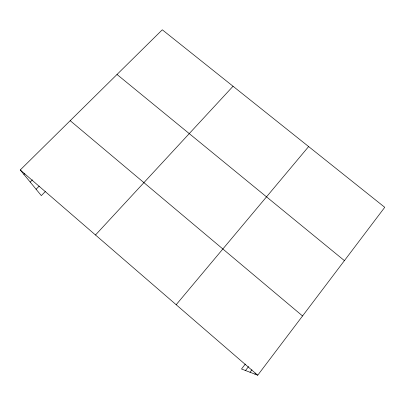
<?xml version="1.0" encoding="UTF-8"?>
<svg xmlns="http://www.w3.org/2000/svg" width="405" height="405" viewBox="0 0 405 405"><rect width="100%" height="100%" fill="white"/><g stroke="black" fill="none" stroke-linecap="round" stroke-linejoin="round"><path stroke-width="0.61" d="M245.319 364.06L241.517 369.006L257.737 375.207L384.75 207.309L162.294 29.793L20.25 169.963L41.325 195.61L45.309 191.56M254.907 374.129L255.661 373.137M250.042 372.266L251.935 369.785M245.511 370.534L248.569 366.54M176.175 304.717L308.63 146.569M95.494 234.991L233.047 86.25M36.101 189.251L39.214 186.103M30.198 182.068L32.41 179.86M23.895 174.398L24.791 173.512M117.015 74.474L344.417 260.623M70.192 120.68L302.56 315.961M20.25 169.963L257.737 375.207"/></g></svg>
